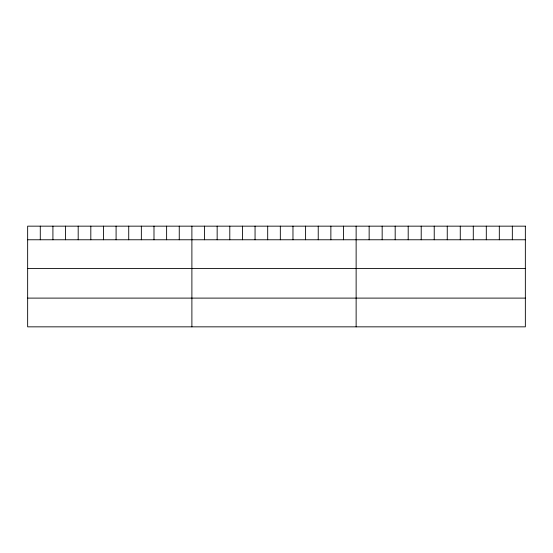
<?xml version="1.0" encoding="UTF-8"?>
<svg xmlns="http://www.w3.org/2000/svg" width="553" height="553" viewBox="0 0 553 553"><rect width="100%" height="100%" fill="white"/><g stroke="black" fill="none" stroke-linecap="round" stroke-linejoin="round"><path stroke-width="0.83" d="M27.65 239.767L525.35 239.767M27.65 268.502L525.35 268.502M27.65 298.108L525.35 298.108M512.334 226.156L512.334 239.767M499.318 226.156L499.318 239.767M486.301 226.156L486.301 239.767M473.285 226.156L473.285 239.767M460.269 226.156L460.269 239.767M447.253 226.156L447.253 239.767M434.229 226.156L434.229 239.767M421.213 226.156L421.213 239.767M408.197 226.156L408.197 239.767M395.181 226.156L395.181 239.767M382.164 226.156L382.164 239.767M369.148 226.156L369.148 239.767M356.132 226.156L356.132 326.844M343.496 226.156L343.496 239.767M330.867 226.156L330.867 239.767M318.231 226.156L318.231 239.767M305.595 226.156L305.595 239.767M292.966 226.156L292.966 239.767M280.33 226.156L280.33 239.767M267.693 226.156L267.693 239.767M255.057 226.156L255.057 239.767M242.428 226.156L242.428 239.767M229.792 226.156L229.792 239.767M217.156 226.156L217.156 239.767M204.527 226.156L204.527 239.767M191.891 226.156L191.891 326.844M179.255 226.156L179.255 239.767M166.626 226.156L166.626 239.767M153.99 226.156L153.99 239.767M141.354 226.156L141.354 239.767M128.725 226.156L128.725 239.767M116.089 226.156L116.089 239.767M103.452 226.156L103.452 239.767M90.816 226.156L90.816 239.767M78.187 226.156L78.187 239.767M65.551 226.156L65.551 239.767M52.915 226.156L52.915 239.767M40.286 226.156L40.286 239.767M525.35 226.156L27.65 226.156L27.65 326.844L525.35 326.844L525.35 226.156"/></g></svg>
